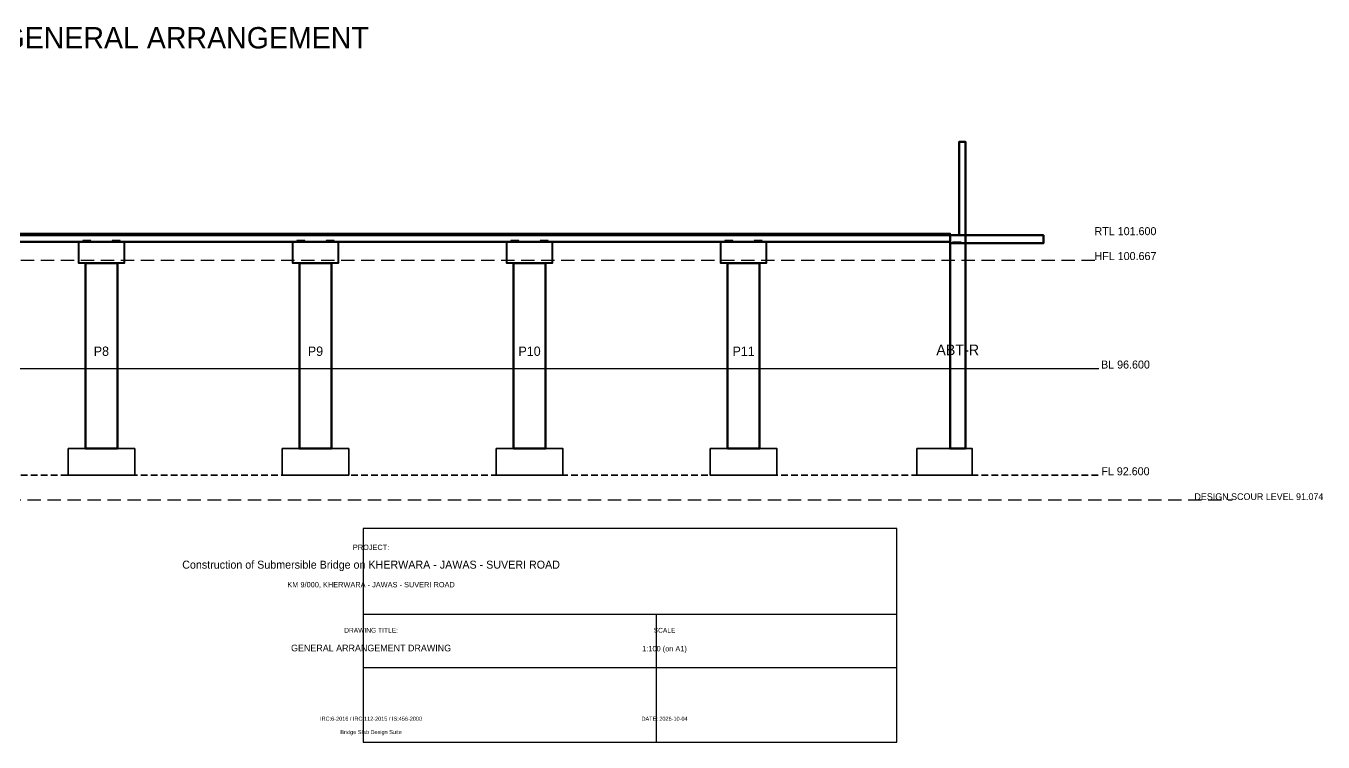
# Model space of a CAD drawing. Header units: metres. Extents: x -26 to 110, y -14 to 129.
# Drawn here: x 61.36 to 109.98, y 102.6 to 129.44 of the extents above; entities that cross this region are included whole.
import ezdxf
from ezdxf.enums import TextEntityAlignment as Align

# ---------------------------------------------------------------- set-up
doc = ezdxf.new("R2010")
doc.units = ezdxf.units.M
doc.linetypes.add('DASHED', pattern=[0.75, 0.5, -0.25])
doc.linetypes.add('HIDDEN', pattern=[0.375, 0.25, -0.125])
for name, color, linetype, lineweight in [('A-TEXT', 7, 'CONTINUOUS', 18), ('A-TITLE', 7, 'CONTINUOUS', 25), ('G-BED', 32, 'CONTINUOUS', 25), ('G-HFL', 150, 'DASHED', 25), ('H-CONC', 253, 'CONTINUOUS', 15), ('S-ABUT', 5, 'CONTINUOUS', 50), ('S-BEARING', 6, 'CONTINUOUS', 30), ('S-DECK', 4, 'CONTINUOUS', 50), ('S-FNDTN', 2, 'HIDDEN', 35), ('S-KERB', 8, 'CONTINUOUS', 25), ('S-PIER', 3, 'CONTINUOUS', 50), ('S-PIERCAP', 3, 'CONTINUOUS', 40)]:
    doc.layers.add(name, color=color, linetype=linetype, lineweight=lineweight)

msp = doc.modelspace()

# ---------------------------------------------------------------- hatches: boundary and pattern name
at = {"layer": 'H-CONC'}
h = msp.add_hatch(dxfattribs=at)
h.set_pattern_fill('ANSI31', color=256, scale=0.05, style=0)
h.set_pattern_definition([])
h.paths.add_polyline_path([(0, 121.6), (96, 121.6), (96, 121.35), (0, 121.35)])
h = msp.add_hatch(dxfattribs=at)
h.set_pattern_fill('ANSI31', color=256, scale=0.04, style=0)
h.set_pattern_definition([])
h.paths.add_polyline_path([(63.592, 120.55), (64.792, 120.55), (64.792, 113.6), (63.592, 113.6)])
h = msp.add_hatch(dxfattribs=at)
h.set_pattern_fill('ANSI31', color=256, scale=0.04, style=0)
h.set_pattern_definition([])
h.paths.add_polyline_path([(71.616, 120.55), (72.816, 120.55), (72.816, 113.6), (71.616, 113.6)])
h = msp.add_hatch(dxfattribs=at)
h.set_pattern_fill('ANSI31', color=256, scale=0.04, style=0)
h.set_pattern_definition([])
h.paths.add_polyline_path([(79.64, 120.55), (80.84, 120.55), (80.84, 113.6), (79.64, 113.6)])
h = msp.add_hatch(dxfattribs=at)
h.set_pattern_fill('ANSI31', color=256, scale=0.04, style=0)
h.set_pattern_definition([])
h.paths.add_polyline_path([(87.664, 120.55), (88.864, 120.55), (88.864, 113.6), (87.664, 113.6)])
h = msp.add_hatch(dxfattribs=at)
h.set_pattern_fill('ANSI32', color=256, scale=0.08, style=0)
h.set_pattern_definition([])
h.paths.add_polyline_path([(94.755, 113.6), (96.83, 113.6), (96.83, 112.6), (94.755, 112.6)])

# ---------------------------------------------------------------- linework, layer by layer
at = {"layer": 'A-TITLE', "linetype": 'CONTINUOUS'}
for p, q in [((74, 107.4), (94, 107.4)), ((85, 102.6), (85, 107.4)), ((74, 105.4), (94, 105.4))]:
    msp.add_line(p, q, dxfattribs=at)
msp.add_lwpolyline([(74, 102.6), (94, 102.6), (94, 110.6), (74, 110.6)], close=True, dxfattribs=at)
at = {"layer": 'G-BED', "linetype": 'CONTINUOUS'}
msp.add_line((-5.575, 116.6), (101.575, 116.6), dxfattribs=at)
at = {"layer": 'G-BED', "linetype": 'DASHED'}
msp.add_line((-10.575, 111.674), (106.575, 111.674), dxfattribs=at)
at = {"layer": 'G-HFL', "linetype": 'DASHED'}
msp.add_line((-5.575, 120.667), (101.575, 120.667), dxfattribs=at)
at = {"layer": 'S-ABUT', "linetype": 'CONTINUOUS'}
for points in [[(96.345, 121.6), (96.575, 121.6), (96.575, 125.1), (96.345, 125.1)], [(96, 121.6), (96.575, 121.6), (96.575, 113.6), (96, 113.6)]]:
    msp.add_lwpolyline(points, close=True, dxfattribs=at)
at = {"layer": 'S-BEARING', "linetype": 'CONTINUOUS'}
for points in [[(63.492, 121.35), (63.792, 121.35), (63.792, 121.4), (63.492, 121.4)], [(64.592, 121.35), (64.892, 121.35), (64.892, 121.4), (64.592, 121.4)], [(71.516, 121.35), (71.816, 121.35), (71.816, 121.4), (71.516, 121.4)], [(72.616, 121.35), (72.916, 121.35), (72.916, 121.4), (72.616, 121.4)], [(79.54, 121.35), (79.84, 121.35), (79.84, 121.4), (79.54, 121.4)], [(80.64, 121.35), (80.94, 121.35), (80.94, 121.4), (80.64, 121.4)], [(87.564, 121.35), (87.864, 121.35), (87.864, 121.4), (87.564, 121.4)], [(88.664, 121.35), (88.964, 121.35), (88.964, 121.4), (88.664, 121.4)], [(96.1, 121.35), (96.4, 121.35), (96.4, 121.3), (96.1, 121.3)]]:
    msp.add_lwpolyline(points, close=True, dxfattribs=at)
at = {"layer": 'S-DECK', "linetype": 'CONTINUOUS'}
msp.add_line((0, 121.6), (96, 121.6), dxfattribs=at)
for points in [[(0, 121.6), (96, 121.6), (96, 121.35), (0, 121.35)], [(96, 121.6), (99.5, 121.6), (99.5, 121.3), (96, 121.3)]]:
    msp.add_lwpolyline(points, close=True, dxfattribs=at)
at = {"layer": 'S-FNDTN', "linetype": 'HIDDEN'}
msp.add_line((-5.575, 112.6), (101.575, 112.6), dxfattribs=at)
at = {"layer": 'S-FNDTN', "linetype": 'CONTINUOUS'}
for points in [[(62.942, 113.6), (65.442, 113.6), (65.442, 112.6), (62.942, 112.6)], [(70.966, 113.6), (73.466, 113.6), (73.466, 112.6), (70.966, 112.6)], [(78.99, 113.6), (81.49, 113.6), (81.49, 112.6), (78.99, 112.6)], [(87.014, 113.6), (89.514, 113.6), (89.514, 112.6), (87.014, 112.6)], [(94.755, 113.6), (96.83, 113.6), (96.83, 112.6), (94.755, 112.6)]]:
    msp.add_lwpolyline(points, close=True, dxfattribs=at)
at = {"layer": 'S-KERB', "linetype": 'CONTINUOUS'}
msp.add_lwpolyline([(0, 121.675), (96, 121.675), (96, 121.6), (0, 121.6)], close=True, dxfattribs=at)
at = {"layer": 'S-PIER', "linetype": 'CONTINUOUS'}
for points in [[(63.592, 120.55), (64.792, 120.55), (64.792, 113.6), (63.592, 113.6)], [(71.616, 120.55), (72.816, 120.55), (72.816, 113.6), (71.616, 113.6)], [(79.64, 120.55), (80.84, 120.55), (80.84, 113.6), (79.64, 113.6)], [(87.664, 120.55), (88.864, 120.55), (88.864, 113.6), (87.664, 113.6)]]:
    msp.add_lwpolyline(points, close=True, dxfattribs=at)
at = {"layer": 'S-PIERCAP', "linetype": 'CONTINUOUS'}
for points in [[(63.342, 121.35), (65.042, 121.35), (65.042, 120.55), (63.342, 120.55)], [(71.366, 121.35), (73.066, 121.35), (73.066, 120.55), (71.366, 120.55)], [(79.39, 121.35), (81.09, 121.35), (81.09, 120.55), (79.39, 120.55)], [(87.414, 121.35), (89.114, 121.35), (89.114, 120.55), (87.414, 120.55)]]:
    msp.add_lwpolyline(points, close=True, dxfattribs=at)

# ---------------------------------------------------------------- texts
at = {"layer": 'A-TEXT'}
for s, height, p in [('Construction of Submersible Bridge on KHERWARA - JAWAS - SUVERI ROAD - GENERAL ARRANGEMENT', 0.8, (48, 128.6)), ('RTL 101.600', 0.3, (102.575, 121.6)), ('P8', 0.35, (64.192, 117.075)), ('P9', 0.35, (72.216, 117.075)), ('P10', 0.35, (80.24, 117.075)), ('P11', 0.35, (88.264, 117.075)), ('ABT-R', 0.4, (96.287, 117.1)), ('FL 92.600', 0.3, (102.575, 112.6))]:
    msp.add_text(s, height=height, dxfattribs=at).set_placement(p, align=Align.CENTER)
at = {"layer": 'A-TITLE'}
for s, height, p in [('PROJECT:', 0.2, (74.3, 109.8)), ('Construction of Submersible Bridge on KHERWARA - JAWAS - SUVERI ROAD', 0.3, (74.3, 109.1)), ('KM 9/000, KHERWARA - JAWAS - SUVERI ROAD', 0.2, (74.3, 108.4)), ('DRAWING TITLE:', 0.18, (74.3, 106.7)), ('SCALE', 0.18, (85.3, 106.7)), ('GENERAL ARRANGEMENT DRAWING', 0.25, (74.3, 106)), ('1:100 (on A1)', 0.2, (85.3, 106)), ('IRC:6-2016 / IRC:112-2015 / IS:456-2000', 0.15, (74.3, 103.4)), ('DATE: 2026-10-04', 0.15, (85.3, 103.4)), ('Bridge Slab Design Suite', 0.15, (74.3, 102.9))]:
    msp.add_text(s, height=height, dxfattribs=at).set_placement(p, align=Align.CENTER)
at = {"layer": 'G-BED'}
for s, height, p in [('BL 96.600', 0.3, (102.575, 116.6)), ('DESIGN SCOUR LEVEL 91.074', 0.25, (107.575, 111.674))]:
    msp.add_text(s, height=height, dxfattribs=at).set_placement(p, align=Align.CENTER)
at = {"layer": 'G-HFL'}
msp.add_text('HFL 100.667', height=0.3, dxfattribs=at).set_placement((102.575, 120.667), align=Align.CENTER)

doc.saveas('drawing.dxf')
